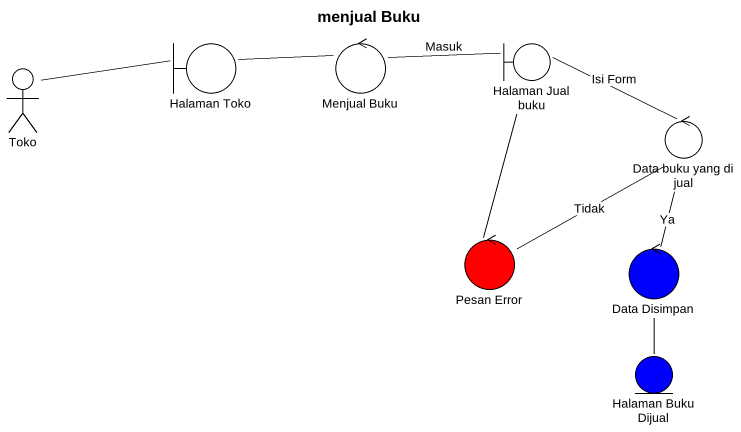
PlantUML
@startuml
title menjual Buku
boundary "Halaman Toko" as Halaman_Toko
control "Menjual Buku" as Menjual_Buku
boundary "Halaman Jual buku" as Halaman_Jual_buku
actor Toko
control "Data buku yang di jual" as Data_buku_yang_di_jual
control "Pesan Error" as Pesan_Error #FF0000
control "Data Disimpan" as Data_Disimpan #0000FF
entity "Halaman Buku Dijual" as Halaman_Buku_Dijual #0000FF
Halaman_Toko -right- Menjual_Buku
Menjual_Buku -right- Halaman_Jual_buku : Masuk
Halaman_Jual_buku -right- Data_buku_yang_di_jual : Isi Form
Toko -right- Halaman_Toko
Data_buku_yang_di_jual -- Pesan_Error : Tidak
Data_buku_yang_di_jual -- Data_Disimpan : Ya
Pesan_Error -up- Halaman_Jual_buku
Data_Disimpan -- Halaman_Buku_Dijual
@enduml
